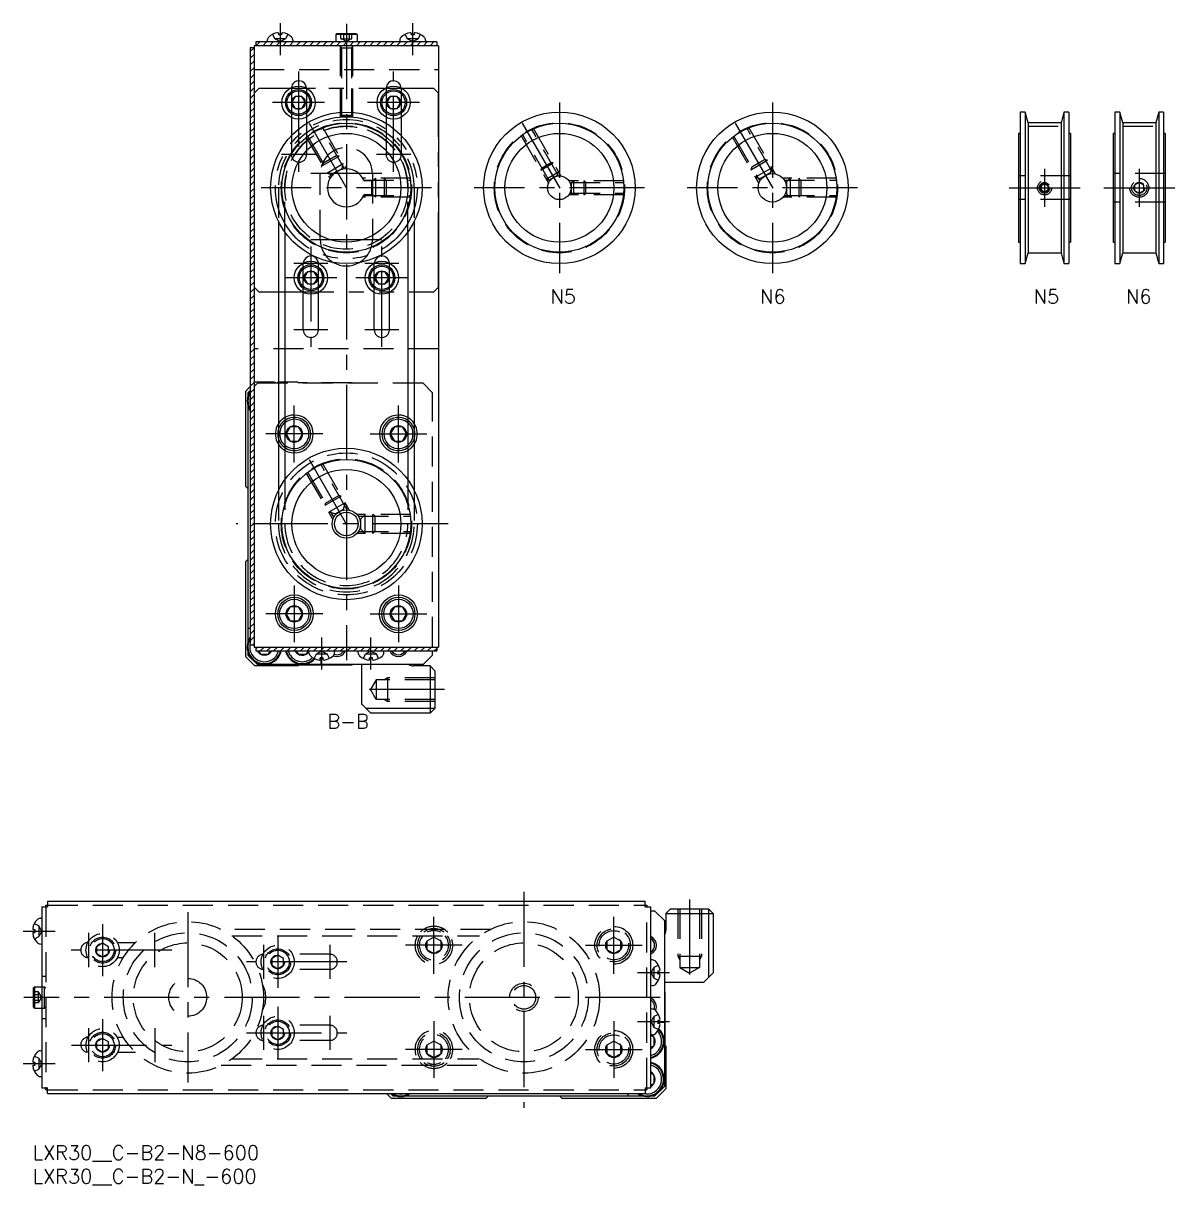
# Model space of a CAD drawing. Extents: x -2 to 917, y -8 to 279.
# Drawn here: x -2 to 241.3, y -8.3 to 237.1 of the extents above; entities that cross this region are included whole.
import ezdxf

# ---------------------------------------------------------------- set-up
doc = ezdxf.new("R2010")
doc.units = 0
doc.header["$LTSCALE"] = 0.5
for name, pattern in [('CENTER', [50.8, 31.75, -6.35, 6.35, -6.35]), ('DASHED', [19.05, 12.7, -6.35]), ('PHANTOM', [63.5, 31.75, -6.35, 6.35, -6.35, 6.35, -6.35])]:
    doc.linetypes.add(name, pattern=pattern)
for name, color, linetype in [('MSM_CENTER', 1, 'CENTER'), ('MSM_CONTINUOUS', 7, 'CONTINUOUS'), ('MSM_DASHED', 4, 'DASHED'), ('MSM_IMAGINARY', 6, 'PHANTOM'), ('MSM_NARROW', 5, 'CONTINUOUS'), ('MSM_PART_NUMBER', 7, 'CONTINUOUS')]:
    doc.layers.add(name, color=color, linetype=linetype)
doc.styles.get("Standard").update_dxf_attribs({"font": 'txt.shx', "height": 3, "bigfont": 'bigfont.shx'})

# ---------------------------------------------------------------- blocks, each defined once
blk = doc.blocks.new('*U2')
at = {"layer": 'MSM_PART_NUMBER'}
blk.add_text('LXR30__C-B2-N8-600', height=3, dxfattribs=at).set_placement((0, -3))
blk = doc.blocks.new('*U3')
at = {"layer": 'MSM_PART_NUMBER'}
blk.add_text('LXR30__C-B2-N_-600', height=3, dxfattribs=at).set_placement((0, -8))
blk = doc.blocks.new('*U4')
at = {"layer": 'MSM_PART_NUMBER'}
blk.add_text('N5', height=3, dxfattribs=at).set_placement((109.36, 177.84))
blk = doc.blocks.new('*U5')
at = {"layer": 'MSM_PART_NUMBER'}
blk.add_text('N6', height=3, dxfattribs=at).set_placement((153.63, 177.84))
blk = doc.blocks.new('*U6')
at = {"layer": 'MSM_PART_NUMBER'}
blk.add_text('N5', height=3, dxfattribs=at).set_placement((211.44, 177.84))
blk = doc.blocks.new('*U7')
at = {"layer": 'MSM_PART_NUMBER'}
blk.add_text('N6', height=3, dxfattribs=at).set_placement((230.94, 177.84))

msp = doc.modelspace()

# ---------------------------------------------------------------- linework, layer by layer
at = {"layer": 'MSM_CENTER'}
for p, q in [((52.26, 237.06), (52.26, 230.3)), ((66.26, 236.9), (66.26, 102.5)), ((80.26, 237.06), (80.26, 230.3)), ((56.15, 226.9), (56.15, 205.7)), ((76.24, 205.7), (76.24, 226.9)), ((59.77, 223.3), (52.57, 223.3)), ((79.86, 223.3), (72.66, 223.3)), ((61.65, 220.3), (50.65, 220.3)), ((81.74, 220.3), (70.74, 220.3)), ((111.26, 220.3), (111.26, 184.3)), ((156.26, 220.3), (156.26, 184.3)), ((58.39, 215.94), (67.26, 200.57)), ((103.39, 215.94), (112.26, 200.57)), ((148.39, 215.94), (157.26, 200.57)), ((59.77, 209.3), (52.57, 209.3)), ((79.86, 209.3), (72.66, 209.3)), ((213.76, 206.3), (213.76, 198.3)), ((233.76, 206.3), (233.76, 198.3)), ((73.76, 205.3), (58.76, 205.3)), ((84.26, 202.3), (48.26, 202.3)), ((129.26, 202.3), (93.26, 202.3)), ((174.26, 202.3), (138.26, 202.3)), ((206.26, 202.3), (221.26, 202.3)), ((226.26, 202.3), (241.26, 202.3)), ((73.76, 191.3), (58.76, 191.3)), ((58.76, 189.9), (58.76, 168.7)), ((73.76, 168.7), (73.76, 189.9)), ((62.38, 186.3), (55.18, 186.3)), ((77.38, 186.3), (70.18, 186.3)), ((64.26, 183.3), (53.26, 183.3)), ((79.26, 183.3), (68.26, 183.3)), ((62.38, 172.3), (55.18, 172.3)), ((77.38, 172.3), (70.18, 172.3)), ((55.26, 144.3), (55.26, 156.3)), ((77.26, 144.3), (77.26, 156.3)), ((61.26, 150.3), (49.26, 150.3)), ((71.26, 150.3), (83.26, 150.3)), ((58.39, 144.94), (67.26, 129.57)), ((87.76, 131.3), (42.96, 131.3)), ((55.26, 118.3), (55.26, 106.3)), ((77.26, 118.3), (77.26, 106.3)), ((61.26, 112.3), (49.26, 112.3)), ((71.26, 112.3), (83.26, 112.3)), ((61.06, 100.54), (61.06, 107.3)), ((71.46, 100.54), (71.46, 107.3)), ((86.96, 96.3), (69.37, 96.3)), ((103.76, 53.6), (103.76, 8)), ((138.76, 52), (138.76, 34.41)), ((32.76, 49.3), (32.76, 13.3)), ((14.76, 46.78), (14.76, 35.78)), ((84.76, 36.3), (84.76, 48.3)), ((122.76, 36.3), (122.76, 48.3)), ((-2, 45.3), (4.76, 45.3)), ((11.76, 44.9), (11.76, 37.7)), ((25.76, 44.9), (25.76, 37.7)), ((51.76, 44.3), (51.76, 33.3)), ((48.76, 42.42), (48.76, 35.22)), ((62.76, 42.42), (62.76, 35.22)), ((90.76, 42.3), (78.76, 42.3)), ((116.76, 42.3), (128.76, 42.3)), ((29.36, 41.28), (8.16, 41.28)), ((66.36, 38.8), (45.16, 38.8)), ((134.52, 36.5), (127.76, 36.5)), ((132.56, 31.3), (-1.84, 31.3)), ((48.76, 27.42), (48.76, 20.22)), ((51.76, 29.3), (51.76, 18.3)), ((62.76, 27.42), (62.76, 20.22)), ((11.77, 24.81), (11.77, 17.61)), ((14.76, 26.69), (14.76, 15.69)), ((25.77, 24.81), (25.77, 17.61)), ((84.76, 26.3), (84.76, 14.3)), ((122.76, 26.3), (122.76, 14.3)), ((134.52, 26.1), (127.76, 26.1)), ((45.16, 23.8), (66.36, 23.8)), ((8.17, 21.19), (29.37, 21.19)), ((90.76, 20.3), (78.76, 20.3)), ((116.76, 20.3), (128.76, 20.3)), ((-2, 17.3), (4.76, 17.3))]:
    msp.add_line(p, q, dxfattribs=at)
at = {"layer": 'MSM_CONTINUOUS'}
for p, q in [((85.36, 233.1), (47.16, 233.1)), ((47.16, 233.1), (47.16, 232.3)), ((49.55, 233.5), (49.51, 233.1)), ((51.93, 234.98), (51.95, 234.6)), ((52.58, 234.6), (51.95, 234.6)), ((52.59, 234.98), (52.58, 234.6)), ((54.98, 233.5), (55.01, 233.1)), ((64.01, 234.65), (64.26, 234.9)), ((64.01, 234.65), (64.01, 233.1)), ((68.51, 234.65), (64.01, 234.65)), ((64.26, 234.9), (68.26, 234.9)), ((68.26, 234.9), (68.51, 234.65)), ((68.51, 234.65), (68.51, 233.1)), ((77.55, 233.5), (77.51, 233.1)), ((79.93, 234.98), (79.95, 234.6)), ((80.58, 234.6), (79.95, 234.6)), ((80.59, 234.98), (80.58, 234.6)), ((82.98, 233.5), (83.01, 233.1)), ((85.36, 233.1), (85.36, 232.3)), ((45.96, 231.9), (46.76, 231.9)), ((45.96, 231.9), (45.96, 105.7)), ((46.76, 232.3), (46.76, 105.3)), ((85.76, 232.3), (46.76, 232.3)), ((85.76, 232.3), (85.76, 105.3)), ((55.43, 221.55), (54.71, 220.3)), ((56.87, 221.55), (55.43, 221.55)), ((57.59, 220.3), (56.87, 221.55)), ((75.52, 221.55), (74.8, 220.3)), ((76.96, 221.55), (75.52, 221.55)), ((77.69, 220.3), (76.96, 221.55)), ((54.71, 220.3), (55.43, 219.05)), ((55.43, 219.05), (56.87, 219.05)), ((56.87, 219.05), (57.59, 220.3)), ((74.8, 220.3), (75.52, 219.05)), ((75.52, 219.05), (76.96, 219.05)), ((76.96, 219.05), (77.69, 220.3)), ((54.66, 217.13), (54.66, 213.32)), ((57.86, 217.25), (57.86, 215.92)), ((74.66, 217.18), (74.66, 215.92)), ((77.86, 217.2), (77.86, 213.32)), ((209.66, 218.3), (208.62, 218.3)), ((208.62, 218.3), (208.62, 186.3)), ((209.66, 218.3), (209.66, 186.3)), ((210.26, 216.05), (209.66, 218.3)), ((210.26, 216.05), (210.26, 188.55)), ((217.26, 216.05), (210.26, 216.05)), ((217.86, 218.3), (217.26, 216.05)), ((217.26, 216.05), (217.26, 188.55)), ((218.9, 218.3), (217.86, 218.3)), ((217.86, 218.3), (217.86, 186.3)), ((218.9, 218.3), (218.9, 186.3)), ((228.62, 218.3), (228.62, 186.3)), ((229.66, 218.3), (228.62, 218.3)), ((229.66, 218.3), (229.66, 186.3)), ((230.26, 216.05), (229.66, 218.3)), ((237.26, 216.05), (230.26, 216.05)), ((230.26, 216.05), (230.26, 188.55)), ((237.86, 218.3), (237.26, 216.05)), ((237.26, 216.05), (237.26, 188.55)), ((237.86, 218.3), (237.86, 186.3)), ((238.9, 218.3), (237.86, 218.3)), ((238.9, 218.3), (238.9, 186.3)), ((208.26, 213.8), (208.26, 190.8)), ((208.62, 213.8), (208.26, 213.8)), ((219.26, 213.8), (218.9, 213.8)), ((219.26, 213.8), (219.26, 190.8)), ((228.26, 213.8), (228.26, 190.8)), ((228.62, 213.8), (228.26, 213.8)), ((239.26, 213.8), (238.9, 213.8)), ((239.26, 213.8), (239.26, 190.8)), ((71.66, 203.8), (69.97, 203.8)), ((71.66, 200.8), (71.66, 203.8)), ((71.66, 200.8), (69.97, 200.8)), ((51.91, 195.23), (51.91, 138.37)), ((80.61, 195.23), (80.61, 138.37)), ((53.27, 192.96), (53.27, 140.64)), ((79.25, 192.96), (79.25, 140.64)), ((208.26, 190.8), (208.62, 190.8)), ((218.9, 190.8), (219.26, 190.8)), ((228.26, 190.8), (228.62, 190.8)), ((238.9, 190.8), (239.26, 190.8)), ((209.66, 186.3), (210.26, 188.55)), ((210.26, 188.55), (217.26, 188.55)), ((217.26, 188.55), (217.86, 186.3)), ((229.66, 186.3), (230.26, 188.55)), ((230.26, 188.55), (237.26, 188.55)), ((237.26, 188.55), (237.86, 186.3)), ((58.04, 184.55), (57.32, 183.3)), ((59.48, 184.55), (58.04, 184.55)), ((60.2, 183.3), (59.48, 184.55)), ((73.04, 184.55), (72.32, 183.3)), ((74.48, 184.55), (73.04, 184.55)), ((75.2, 183.3), (74.48, 184.55)), ((208.62, 186.3), (209.66, 186.3)), ((217.86, 186.3), (218.9, 186.3)), ((228.62, 186.3), (229.66, 186.3)), ((237.86, 186.3), (238.9, 186.3)), ((57.32, 183.3), (58.04, 182.05)), ((58.04, 182.05), (59.48, 182.05)), ((59.48, 182.05), (60.2, 183.3)), ((72.32, 183.3), (73.04, 182.05)), ((73.04, 182.05), (74.48, 182.05)), ((74.48, 182.05), (75.2, 183.3)), ((57.16, 172.3), (57.16, 180.19)), ((60.36, 172.3), (60.36, 180.19)), ((72.16, 172.3), (72.16, 180.19)), ((75.36, 172.3), (75.36, 180.19)), ((44.96, 159.3), (45.96, 160.3)), ((45.46, 159), (45.96, 159.5)), ((44.96, 159.3), (44.96, 139.3)), ((45.46, 159), (45.46, 158.34)), ((45.46, 156.26), (45.46, 106.34)), ((54.4, 151.8), (53.53, 150.3)), ((53.53, 150.3), (54.4, 148.8)), ((56.13, 151.8), (54.4, 151.8)), ((56.99, 150.3), (56.13, 151.8)), ((56.13, 148.8), (56.99, 150.3)), ((76.4, 151.8), (75.53, 150.3)), ((75.53, 150.3), (76.4, 148.8)), ((78.13, 151.8), (76.4, 151.8)), ((78.99, 150.3), (78.13, 151.8)), ((78.13, 148.8), (78.99, 150.3)), ((54.4, 148.8), (56.13, 148.8)), ((76.4, 148.8), (78.13, 148.8)), ((44.96, 139.3), (45.46, 138.8)), ((44.96, 123.3), (45.46, 123.8)), ((44.96, 123.3), (44.96, 103.3)), ((54.4, 113.8), (53.53, 112.3)), ((56.13, 113.8), (54.4, 113.8)), ((56.99, 112.3), (56.13, 113.8)), ((76.4, 113.8), (75.53, 112.3)), ((78.13, 113.8), (76.4, 113.8)), ((78.99, 112.3), (78.13, 113.8)), ((53.53, 112.3), (54.4, 110.8)), ((54.4, 110.8), (56.13, 110.8)), ((56.13, 110.8), (56.99, 112.3)), ((75.53, 112.3), (76.4, 110.8)), ((76.4, 110.8), (78.13, 110.8)), ((78.13, 110.8), (78.99, 112.3)), ((45.46, 109.3), (45.96, 109.3)), ((46.76, 105.7), (45.96, 105.7)), ((46.96, 101.3), (44.96, 103.3)), ((45.46, 104.26), (45.46, 103.6)), ((45.46, 103.6), (47.46, 101.6)), ((46.76, 105.3), (85.76, 105.3)), ((47.16, 105.3), (47.16, 104.5)), ((47.16, 104.5), (85.36, 104.5)), ((47.69, 104.5), (48.1, 103.8)), ((48.1, 103.8), (49.83, 103.8)), ((49.83, 103.8), (50.23, 104.5)), ((55.69, 104.5), (56.1, 103.8)), ((56.1, 103.8), (57.83, 103.8)), ((57.83, 103.8), (58.23, 104.5)), ((58.35, 104.1), (58.31, 104.5)), ((63.78, 104.1), (63.81, 104.5)), ((68.75, 104.1), (68.71, 104.5)), ((74.18, 104.1), (74.21, 104.5)), ((84.46, 103.6), (82.46, 101.6)), ((84.46, 103.6), (84.46, 104.5)), ((85.36, 105.3), (85.36, 104.5)), ((55.96, 101.3), (46.96, 101.3)), ((82.46, 101.6), (47.46, 101.6)), ((55.96, 101.3), (56.16, 101.5)), ((67.46, 101.5), (56.16, 101.5)), ((60.73, 102.62), (60.75, 103)), ((61.38, 103), (60.75, 103)), ((60.96, 101.6), (60.96, 103)), ((61.39, 102.62), (61.38, 103)), ((67.56, 101.6), (67.46, 101.5)), ((69.46, 101.6), (69.46, 93.3)), ((71.13, 102.62), (71.15, 103)), ((71.78, 103), (71.15, 103)), ((71.79, 102.62), (71.78, 103)), ((83.96, 101.3), (80.46, 101.3)), ((83.96, 101.3), (83.96, 91.3)), ((83.96, 101.3), (84.96, 100.3)), ((84.96, 100.3), (84.96, 92.3)), ((69.46, 93.3), (71.46, 91.3)), ((84.96, 92.3), (70.46, 92.3)), ((83.96, 91.3), (71.46, 91.3)), ((84.96, 92.3), (83.96, 91.3)), ((3.16, 51.6), (129.36, 51.6)), ((3.16, 51.6), (3.16, 50.4)), ((129.36, 50.4), (129.36, 51.6)), ((1.96, 50.4), (1.96, 12.2)), ((1.96, 50.4), (3.16, 50.4)), ((2.76, 50.8), (3.16, 50.8)), ((2.76, 50.4), (2.76, 50.8)), ((129.36, 50.8), (129.76, 50.8)), ((129.36, 50.4), (130.56, 50.4)), ((129.76, 50.8), (129.76, 50.4)), ((130.56, 12.2), (130.56, 50.4)), ((131.46, 49.5), (130.56, 49.5)), ((131.46, 49.5), (133.46, 47.5)), ((133.76, 49), (134.76, 50)), ((134.76, 50), (142.76, 50)), ((142.76, 50), (142.76, 35.5)), ((142.76, 50), (143.76, 49)), ((1.56, 48.01), (1.96, 48.05)), ((133.46, 47.5), (133.46, 12.5)), ((133.76, 49), (143.76, 49)), ((133.76, 49), (133.76, 45.5)), ((143.76, 49), (143.76, 36.5)), ((0.09, 45.63), (0.46, 45.62)), ((0.09, 44.97), (0.46, 44.98)), ((0.46, 45.62), (0.46, 44.98)), ((1.56, 42.59), (1.96, 42.55)), ((130.96, 39.21), (130.56, 39.25)), ((132.44, 36.83), (132.06, 36.82)), ((132.06, 36.82), (132.06, 36.18)), ((132.44, 36.17), (132.06, 36.18)), ((133.46, 34.5), (141.76, 34.5)), ((141.76, 34.5), (143.76, 36.5)), ((0.16, 33.3), (0.41, 33.55)), ((0.16, 29.3), (0.16, 33.3)), ((0.41, 33.55), (0.41, 29.05)), ((0.41, 33.55), (1.96, 33.55)), ((130.96, 33.79), (130.56, 33.75)), ((133.46, 32.6), (133.56, 32.5)), ((133.56, 32.5), (133.56, 21.2)), ((0.41, 29.05), (0.16, 29.3)), ((0.41, 29.05), (1.96, 29.05)), ((130.96, 28.81), (130.56, 28.85)), ((132.44, 26.43), (132.06, 26.42)), ((132.06, 26.42), (132.06, 25.78)), ((133.46, 26), (132.06, 26)), ((132.44, 25.77), (132.06, 25.78)), ((130.96, 23.39), (130.56, 23.35)), ((131.26, 22.87), (130.56, 23.27)), ((131.26, 21.13), (131.26, 22.87)), ((1.56, 20.01), (1.96, 20.05)), ((130.56, 20.73), (131.26, 21.13)), ((133.76, 21), (133.56, 21.2)), ((133.76, 21), (133.76, 12)), ((0.09, 17.63), (0.46, 17.62)), ((0.46, 17.62), (0.46, 16.98)), ((0.09, 16.97), (0.46, 16.98)), ((131.26, 14.87), (130.56, 15.27)), ((131.26, 13.13), (131.26, 14.87)), ((1.56, 14.59), (1.96, 14.55)), ((130.56, 12.73), (131.26, 13.13)), ((131.46, 10.5), (133.46, 12.5)), ((1.96, 12.2), (3.16, 12.2)), ((2.76, 11.8), (2.76, 12.2)), ((2.76, 11.8), (3.16, 11.8)), ((3.16, 11), (3.16, 12.2)), ((3.16, 11), (129.36, 11)), ((75.76, 10), (74.76, 11)), ((76.06, 10.5), (75.56, 11)), ((75.76, 10), (95.76, 10)), ((76.06, 10.5), (76.73, 10.5)), ((78.8, 10.5), (128.73, 10.5)), ((95.76, 10), (96.26, 10.5)), ((111.76, 10), (111.26, 10.5)), ((111.76, 10), (131.76, 10)), ((125.76, 10.5), (125.76, 11)), ((129.36, 12.2), (130.56, 12.2)), ((129.36, 12.2), (129.36, 11)), ((129.36, 11.8), (129.76, 11.8)), ((129.76, 12.2), (129.76, 11.8)), ((130.8, 10.5), (131.46, 10.5)), ((133.76, 12), (131.76, 10))]:
    msp.add_line(p, q, dxfattribs=at)
for centre, radius in [((56.15, 220.3), 3.5), ((76.24, 220.3), 3.5), ((56.15, 220.3), 2.75), ((56.15, 220.3), 2.45), ((56.15, 220.3), 1.44), ((76.24, 220.3), 2.75), ((76.24, 220.3), 2.45), ((76.24, 220.3), 1.44), ((66.26, 202.3), 16), ((66.26, 202.3), 13.62), ((111.26, 202.3), 16), ((111.26, 202.3), 13.62), ((156.26, 202.3), 16), ((156.26, 202.3), 13.62), ((66.26, 202.3), 11.5), ((111.26, 202.3), 11.5), ((156.26, 202.3), 11.5), ((111.26, 202.3), 2.5), ((156.26, 202.3), 3), ((58.76, 183.3), 3.5), ((73.76, 183.3), 3.5), ((58.76, 183.3), 2.75), ((58.76, 183.3), 2.45), ((58.76, 183.3), 1.44), ((73.76, 183.3), 2.75), ((73.76, 183.3), 2.45), ((73.76, 183.3), 1.44), ((55.26, 150.3), 1.73), ((77.26, 150.3), 1.73), ((66.26, 131.3), 16), ((66.26, 131.3), 13.62), ((66.26, 131.3), 11.5), ((66.26, 131.3), 3), ((66.26, 131.3), 2.5), ((55.26, 112.3), 4), ((55.26, 112.3), 3.5), ((55.26, 112.3), 3.1), ((77.26, 112.3), 4), ((77.26, 112.3), 3.5), ((77.26, 112.3), 3.1), ((55.26, 112.3), 1.73), ((77.26, 112.3), 1.73)]:
    msp.add_circle(centre, radius, dxfattribs=at)
for centre, radius, start, end in [((50.54, 233.42), 1, 133.4267, 175), ((52.26, 231.6), 3.5, 98.5396, 133.4267), ((51.73, 234.78), 0.284, 44.1872, 87.0617), ((52.8, 234.78), 0.284, 92.9383, 135.8128), ((52.26, 231.6), 3.5, 46.5733, 81.4604), ((53.98, 233.42), 1, 5, 46.5733), ((78.54, 233.42), 1, 133.4267, 175), ((80.26, 231.6), 3.5, 98.5396, 133.4267), ((79.73, 234.78), 0.284, 44.1872, 87.0617), ((80.8, 234.78), 0.284, 92.9383, 135.8128), ((80.26, 231.6), 3.5, 46.5733, 81.4604), ((81.98, 233.42), 1, 5, 46.5733), ((56.26, 223.3), 1.6, 1.8912, 173.8055), ((76.26, 223.3), 1.6, 3.7614, 175.5224), ((66.26, 202.3), 4, 22.0243, 337.9757), ((58.76, 186.3), 1.6, 4.1217, 175.8783), ((66.26, 191.3), 5.5, 239.963, 300.037), ((73.76, 186.3), 1.6, 4.1217, 175.8783), ((58.76, 172.3), 1.6, 180, 0), ((73.76, 172.3), 1.6, 180, 0), ((48.96, 157.3), 3.65, 145.2778, 214.7222), ((48.96, 157.3), 3.5, 148.9979, 211.0021), ((48.96, 157.3), 3.1, 165.4089, 194.5911), ((55.26, 150.3), 4, 133.4325, 226.5675), ((55.26, 150.3), 3.5, 141.7868, 218.2132), ((55.26, 150.3), 4, 240.1653, 119.8347), ((55.26, 150.3), 3.5, 235.3493, 124.6507), ((55.26, 150.3), 3.1, 230.0637, 129.9363), ((77.26, 150.3), 4, 60.1653, 299.8347), ((77.26, 150.3), 3.5, 55.3493, 304.6507), ((77.26, 150.3), 3.1, 50.0637, 309.9363), ((77.26, 150.3), 4, 313.4325, 46.5675), ((77.26, 150.3), 3.5, 321.7868, 38.2132), ((55.26, 150.3), 3.1, 152.5107, 207.4893), ((77.26, 150.3), 3.1, 332.5107, 27.4893), ((48.96, 105.3), 3.65, 145.2778, 347.3392), ((48.96, 105.3), 3.5, 148.9979, 346.787), ((48.96, 105.3), 3.1, 165.4089, 345.0448), ((48.96, 105.3), 1.73, 207.5085, 332.4915), ((56.96, 105.3), 3.65, 192.6608, 316.9242), ((56.96, 105.3), 3.5, 193.213, 316.1435), ((56.96, 105.3), 3.1, 194.9552, 314.3332), ((56.96, 105.3), 1.73, 207.5085, 322.4079), ((59.34, 104.18), 1, 185, 226.5733), ((61.06, 106), 3.5, 226.5733, 261.4604), ((61.06, 106), 3.5, 278.5396, 313.4267), ((62.78, 104.18), 1, 313.4267, 355), ((64.26, 105.3), 1.62, 249.5512, 330.4276), ((69.74, 104.18), 1, 185, 226.5733), ((71.46, 106), 3.5, 226.5733, 261.4604), ((71.46, 106), 3.5, 278.5396, 313.4267), ((73.18, 104.18), 1, 313.4267, 355), ((77.26, 105.3), 1.62, 209.5724, 330.4276), ((60.53, 102.82), 0.284, 272.9383, 315.8128), ((61.6, 102.82), 0.284, 224.1872, 267.0617), ((70.93, 102.82), 0.284, 272.9383, 315.8128), ((72, 102.82), 0.284, 224.1872, 267.0617), ((80.46, 103.3), 2, 238.2117, 270), ((3.46, 45.3), 3.5, 136.5733, 171.4604), ((1.65, 47.02), 1, 95, 136.5733), ((0.28, 45.83), 0.284, 182.9383, 225.8128), ((0.28, 44.77), 0.284, 134.1872, 177.0617), ((3.46, 45.3), 3.5, 188.5396, 223.4267), ((131.76, 45.5), 2, 328.2117, 0), ((1.65, 43.58), 1, 223.4267, 265), ((129.76, 42.3), 1.62, 299.5724, 60.4276), ((130.88, 38.22), 1, 43.4267, 85), ((129.06, 36.5), 3.5, 8.5396, 43.4267), ((132.24, 37.03), 0.284, 314.1872, 357.0617), ((129.06, 36.5), 3.5, 316.5733, 351.4604), ((132.24, 35.97), 0.284, 2.9383, 45.8128), ((130.88, 34.78), 1, 275, 316.5733), ((129.76, 29.3), 1.62, 339.5512, 60.4276), ((130.88, 27.82), 1, 43.4267, 85), ((129.06, 26.1), 3.5, 8.5396, 43.4267), ((129.76, 22), 3.65, 282.6608, 46.9242), ((129.06, 26.1), 3.5, 316.5733, 351.4604), ((132.24, 26.63), 0.284, 314.1872, 357.0617), ((132.24, 25.57), 0.284, 2.9383, 45.8128), ((129.76, 22), 3.5, 283.213, 46.1435), ((129.76, 22), 3.1, 284.9552, 44.3332), ((129.76, 22), 1.73, 297.5085, 52.4079), ((130.88, 24.38), 1, 275, 316.5733), ((3.46, 17.3), 3.5, 136.5733, 171.4604), ((1.65, 19.02), 1, 95, 136.5733), ((0.28, 17.83), 0.284, 182.9383, 225.8128), ((129.76, 14), 3.65, 235.2778, 77.3392), ((129.76, 14), 3.5, 238.9979, 76.787), ((0.28, 16.77), 0.284, 134.1872, 177.0617), ((3.46, 17.3), 3.5, 188.5396, 223.4267), ((1.65, 15.58), 1, 223.4267, 265), ((129.76, 14), 3.1, 255.4089, 75.0448), ((129.76, 14), 1.73, 297.5085, 62.4915), ((77.76, 14), 3.65, 235.2778, 304.7222), ((77.76, 14), 3.5, 238.9979, 301.0021), ((77.76, 14), 3.1, 255.4089, 284.5911)]:
    msp.add_arc(centre, radius, start, end, dxfattribs=at)
at = {"layer": 'MSM_DASHED'}
for p, q in [((50.65, 234.71), (51.12, 233.77)), ((52.26, 233.17), (51.12, 233.77)), ((53.41, 233.77), (51.12, 233.77)), ((52.26, 233.17), (53.41, 233.77)), ((53.87, 234.71), (53.41, 233.77)), ((65.11, 233.8), (65.11, 234.9)), ((65.11, 233.8), (67.42, 233.8)), ((66.26, 233.22), (65.26, 233.8)), ((65.68, 234.9), (65.68, 233.8)), ((67.26, 233.8), (66.26, 233.22)), ((66.84, 234.9), (66.84, 233.8)), ((67.42, 233.8), (67.42, 234.9)), ((78.65, 234.71), (79.12, 233.77)), ((80.26, 233.17), (79.12, 233.77)), ((81.41, 233.77), (79.12, 233.77)), ((80.26, 233.17), (81.41, 233.77)), ((81.87, 234.71), (81.41, 233.77)), ((64.95, 232.25), (65.2, 231.81)), ((64.96, 232.2), (64.96, 217.54)), ((67.56, 231.81), (64.96, 231.81)), ((65.2, 231.81), (65.2, 217.3)), ((67.57, 232.25), (67.32, 231.81)), ((67.32, 231.81), (67.32, 217.3)), ((67.56, 232.2), (67.56, 217.54)), ((46.76, 227.3), (85.76, 227.3)), ((54.66, 223.3), (54.66, 217.13)), ((57.86, 223.3), (57.86, 217.25)), ((74.66, 223.3), (74.66, 217.18)), ((77.86, 223.3), (77.86, 217.2)), ((57.86, 215.92), (57.86, 209.3)), ((67.56, 217.54), (64.96, 217.54)), ((65.2, 217.3), (64.96, 217.54)), ((67.32, 217.3), (65.2, 217.3)), ((67.32, 217.3), (67.56, 217.54)), ((74.66, 215.92), (74.66, 209.3)), ((65.84, 206.28), (60.84, 214.94)), ((61.19, 215.08), (66.26, 206.3)), ((109.17, 203.67), (103.44, 213.61)), ((111.11, 204.8), (105.38, 214.73)), ((105.73, 214.89), (111.56, 204.78)), ((156.4, 205.3), (150.84, 214.94)), ((151.19, 215.08), (156.88, 205.24)), ((210.26, 215.29), (217.26, 215.29)), ((230.26, 215.29), (237.26, 215.29)), ((54.66, 213.32), (54.66, 209.3)), ((57.73, 213.08), (62.8, 204.3)), ((58.03, 213.31), (63.03, 204.66)), ((77.86, 213.32), (77.86, 209.3)), ((103.13, 213.39), (108.96, 203.28)), ((147.73, 213.08), (153.41, 203.24)), ((148.03, 213.31), (153.6, 203.68)), ((61.24, 206.99), (64.71, 208.99)), ((61.4, 207.58), (64.12, 209.15)), ((64.71, 208.99), (64.12, 209.15)), ((61.4, 207.58), (61.24, 206.99)), ((62.15, 205.41), (65.62, 207.41)), ((63.18, 205.14), (65.34, 206.39)), ((65.34, 206.39), (65.62, 207.41)), ((107.37, 206.05), (109.96, 207.55)), ((107.48, 206.47), (107.37, 206.05)), ((107.48, 206.47), (109.54, 207.66)), ((109.96, 207.55), (109.54, 207.66)), ((151.74, 206.12), (155.21, 208.12)), ((151.9, 206.71), (151.74, 206.12)), ((151.9, 206.71), (154.62, 208.28)), ((152.65, 204.55), (156.12, 206.55)), ((155.21, 208.12), (154.62, 208.28)), ((155.84, 205.52), (156.12, 206.55)), ((60.76, 191.3), (60.76, 205.3)), ((62.15, 205.41), (63.18, 205.14)), ((79.86, 204.3), (69.73, 204.3)), ((69.92, 203.92), (79.92, 203.92)), ((72.41, 204.3), (71.66, 203.55)), ((71.76, 205.3), (71.76, 191.3)), ((72.41, 204.3), (72.41, 200.3)), ((74.66, 203.87), (74.23, 204.3)), ((74.23, 204.3), (74.23, 200.3)), ((74.66, 203.87), (74.66, 200.73)), ((108.46, 204.15), (111.06, 205.65)), ((108.46, 204.15), (109.15, 203.97)), ((109.15, 203.97), (110.88, 204.97)), ((110.88, 204.97), (111.06, 205.65)), ((124.86, 203.8), (113.26, 203.8)), ((114.26, 203.8), (113.76, 203.3)), ((114.26, 203.8), (114.26, 200.8)), ((116.76, 203.49), (116.45, 203.8)), ((116.45, 203.8), (116.45, 200.8)), ((152.65, 204.55), (153.68, 204.27)), ((153.68, 204.27), (155.84, 205.52)), ((169.86, 204.3), (158.5, 204.3)), ((158.79, 203.92), (169.92, 203.92)), ((160.01, 204.3), (159.26, 203.55)), ((160.01, 204.3), (160.01, 200.3)), ((162.26, 203.87), (161.83, 204.3)), ((161.83, 204.3), (161.83, 200.3)), ((162.26, 203.87), (162.26, 200.73)), ((219.26, 204.8), (208.26, 204.8)), ((239.26, 205.3), (228.26, 205.3)), ((51.91, 202.3), (51.91, 195.23)), ((53.27, 192.96), (53.27, 202.3)), ((71.66, 203.55), (71.66, 201.05)), ((79.25, 192.96), (79.25, 202.3)), ((80.61, 202.3), (80.61, 195.23)), ((113.5, 203.42), (124.92, 203.42)), ((113.76, 203.3), (113.76, 201.3)), ((113.76, 201.3), (114.26, 200.8)), ((116.76, 203.49), (116.76, 201.11)), ((159.26, 203.55), (159.26, 201.05)), ((213.76, 203.17), (213.01, 202.73)), ((213.01, 202.73), (213.01, 201.87)), ((213.01, 201.87), (213.76, 201.43)), ((214.51, 202.73), (213.76, 203.17)), ((213.76, 201.43), (214.51, 201.87)), ((214.51, 201.87), (214.51, 202.73)), ((233.76, 203.45), (232.76, 202.88)), ((232.76, 202.88), (232.76, 201.72)), ((232.76, 201.72), (233.76, 201.15)), ((234.76, 202.88), (233.76, 203.45)), ((233.76, 201.15), (234.76, 201.72)), ((234.76, 201.72), (234.76, 202.88)), ((79.86, 200.3), (69.73, 200.3)), ((69.92, 200.68), (79.92, 200.68)), ((71.66, 201.05), (72.41, 200.3)), ((74.23, 200.3), (74.66, 200.73)), ((124.86, 200.8), (113.26, 200.8)), ((113.5, 201.18), (124.92, 201.18)), ((116.45, 200.8), (116.76, 201.11)), ((169.86, 200.3), (158.5, 200.3)), ((158.79, 200.68), (169.92, 200.68)), ((159.26, 201.05), (160.01, 200.3)), ((161.83, 200.3), (162.26, 200.73)), ((219.26, 199.8), (208.26, 199.8)), ((239.26, 199.3), (228.26, 199.3)), ((57.16, 180.19), (57.16, 186.3)), ((60.36, 180.19), (60.36, 186.3)), ((72.16, 180.19), (72.16, 186.3)), ((75.36, 180.19), (75.36, 186.3)), ((85.76, 168.3), (46.76, 168.3)), ((46.76, 161.1), (46.96, 161.3)), ((46.76, 160.3), (47.46, 161)), ((46.96, 161.3), (51.06, 161.3)), ((82.46, 161), (47.46, 161)), ((51.86, 161.3), (55.96, 161.3)), ((55.96, 161.3), (56.16, 161.1)), ((67.46, 161.1), (56.16, 161.1)), ((67.46, 161.1), (67.56, 161)), ((82.46, 161), (84.46, 159)), ((84.46, 105.3), (84.46, 159)), ((58.03, 142.31), (63.6, 132.68)), ((66.4, 134.3), (60.84, 143.94)), ((61.19, 144.08), (66.88, 134.24)), ((53.27, 140.64), (53.27, 131.3)), ((57.73, 142.08), (63.41, 132.24)), ((79.25, 140.64), (79.25, 131.3)), ((51.91, 138.37), (51.91, 131.3)), ((80.61, 138.37), (80.61, 131.3)), ((65.18, 137.17), (61.72, 135.17)), ((61.86, 135.69), (61.72, 135.17)), ((61.86, 135.69), (64.67, 137.31)), ((65.99, 135.76), (62.53, 133.76)), ((65.18, 137.17), (64.67, 137.31)), ((65.63, 134.4), (65.99, 135.76)), ((63.9, 133.4), (62.53, 133.76)), ((63.9, 133.4), (65.63, 134.4)), ((79.86, 133.3), (68.5, 133.3)), ((68.79, 132.92), (79.92, 132.92)), ((69.26, 132.3), (70.26, 133.3)), ((70.26, 129.3), (70.26, 133.3)), ((71.88, 129.3), (71.88, 133.3)), ((72.26, 132.92), (71.88, 133.3)), ((72.26, 132.92), (72.26, 129.68)), ((69.26, 132.3), (69.26, 130.3)), ((69.26, 130.3), (70.26, 129.3)), ((79.86, 129.3), (68.5, 129.3)), ((68.79, 129.68), (79.92, 129.68)), ((71.88, 129.3), (72.26, 129.68)), ((59.45, 102.89), (59.92, 103.83)), ((61.06, 104.43), (59.92, 103.83)), ((59.92, 103.83), (62.21, 103.83)), ((61.06, 104.43), (62.21, 103.83)), ((62.67, 102.89), (62.21, 103.83)), ((69.85, 102.89), (70.32, 103.83)), ((71.46, 104.43), (70.32, 103.83)), ((70.32, 103.83), (72.61, 103.83)), ((71.46, 104.43), (72.61, 103.83)), ((73.07, 102.89), (72.61, 103.83)), ((72.56, 98.37), (71.37, 96.3)), ((84.96, 98.37), (72.56, 98.37)), ((72.56, 98.37), (72.56, 94.23)), ((74.96, 98.8), (74.21, 98.37)), ((84.96, 98.8), (74.96, 98.8)), ((74.96, 98.8), (74.96, 93.8)), ((72.56, 94.23), (71.37, 96.3)), ((84.96, 94.23), (72.56, 94.23)), ((74.96, 93.8), (74.21, 94.23)), ((84.96, 93.8), (74.96, 93.8)), ((2.76, 50.4), (2.76, 12.2)), ((3.16, 50.8), (129.36, 50.8)), ((129.76, 12.2), (129.76, 50.4)), ((136.26, 50), (136.26, 40)), ((136.69, 50), (136.69, 37.6)), ((140.83, 50), (140.83, 37.6)), ((141.26, 50), (141.26, 40)), ((0.35, 46.91), (1.29, 46.44)), ((1.9, 45.3), (1.29, 46.44)), ((1.29, 46.44), (1.29, 44.15)), ((1.9, 45.3), (1.29, 44.15)), ((96.69, 45.65), (39.83, 45.65)), ((42.1, 44.29), (94.42, 44.29)), ((0.35, 43.69), (1.29, 44.15)), ((14.76, 42.72), (13.51, 42)), ((13.51, 42), (13.51, 40.56)), ((16.01, 42), (14.76, 42.72)), ((16.01, 40.56), (16.01, 42)), ((17.86, 42.9), (21.74, 42.9)), ((84.76, 44.03), (83.26, 43.17)), ((83.26, 43.17), (83.26, 41.43)), ((86.26, 43.17), (84.76, 44.03)), ((86.26, 41.43), (86.26, 43.17)), ((122.76, 44.03), (121.26, 43.17)), ((121.26, 43.17), (121.26, 41.43)), ((124.26, 43.17), (122.76, 44.03)), ((124.26, 41.43), (124.26, 43.17)), ((13.51, 40.56), (14.76, 39.84)), ((14.76, 39.84), (16.01, 40.56)), ((17.88, 39.7), (19.14, 39.7)), ((51.76, 40.24), (50.51, 39.52)), ((50.51, 39.52), (50.51, 38.08)), ((53.01, 39.52), (51.76, 40.24)), ((53.01, 38.08), (53.01, 39.52)), ((62.76, 40.4), (54.87, 40.4)), ((83.26, 41.43), (84.76, 40.57)), ((84.76, 40.57), (86.26, 41.43)), ((121.26, 41.43), (122.76, 40.57)), ((122.76, 40.57), (124.26, 41.43)), ((136.26, 40), (141.26, 40)), ((136.26, 40), (136.69, 39.25)), ((141.26, 40), (140.83, 39.25)), ((50.51, 38.08), (51.76, 37.36)), ((51.76, 37.36), (53.01, 38.08)), ((62.76, 37.2), (54.87, 37.2)), ((130.63, 36.5), (131.24, 37.64)), ((132.17, 38.11), (131.24, 37.64)), ((131.24, 37.64), (131.24, 35.35)), ((136.69, 37.6), (140.83, 37.6)), ((136.69, 37.6), (138.76, 36.41)), ((140.83, 37.6), (138.76, 36.41)), ((1.96, 35.81), (2.76, 35.81)), ((130.63, 36.5), (131.24, 35.35)), ((132.17, 34.89), (131.24, 35.35)), ((1.26, 32.45), (0.16, 32.45)), ((1.26, 30.15), (1.26, 32.45)), ((1.26, 32.3), (1.84, 31.3)), ((1.96, 33.55), (2.51, 33.55)), ((2.51, 29.05), (2.51, 33.55)), ((2.51, 33.55), (2.76, 33.3)), ((0.16, 31.88), (1.26, 31.88)), ((0.16, 30.72), (1.26, 30.72)), ((1.26, 30.15), (0.16, 30.15)), ((1.84, 31.3), (1.26, 30.3)), ((1.96, 29.05), (2.51, 29.05)), ((2.76, 29.3), (2.51, 29.05)), ((130.63, 26.1), (131.24, 27.24)), ((132.17, 27.71), (131.24, 27.24)), ((131.24, 27.24), (131.24, 24.95)), ((2.76, 26.79), (1.96, 26.79)), ((51.76, 25.24), (50.51, 24.52)), ((53.01, 24.52), (51.76, 25.24)), ((62.76, 25.4), (54.87, 25.4)), ((130.63, 26.1), (131.24, 24.95)), ((132.17, 24.49), (131.24, 24.95)), ((14.76, 22.63), (13.51, 21.91)), ((16.01, 21.91), (14.76, 22.63)), ((17.81, 22.9), (19.14, 22.9)), ((50.51, 24.52), (50.51, 23.08)), ((50.51, 23.08), (51.76, 22.36)), ((51.76, 22.36), (53.01, 23.08)), ((53.01, 23.08), (53.01, 24.52)), ((62.76, 22.2), (54.87, 22.2)), ((13.51, 21.91), (13.51, 20.47)), ((13.51, 20.47), (14.76, 19.74)), ((14.76, 19.74), (16.01, 20.47)), ((16.01, 20.47), (16.01, 21.91)), ((17.93, 19.7), (21.74, 19.7)), ((84.76, 22.03), (83.26, 21.17)), ((83.26, 21.17), (83.26, 19.43)), ((86.26, 21.17), (84.76, 22.03)), ((86.26, 19.43), (86.26, 21.17)), ((122.76, 22.03), (121.26, 21.17)), ((121.26, 21.17), (121.26, 19.43)), ((124.26, 21.17), (122.76, 22.03)), ((124.26, 19.43), (124.26, 21.17)), ((0.35, 18.91), (1.29, 18.44)), ((1.29, 18.44), (1.29, 16.15)), ((1.9, 17.3), (1.29, 18.44)), ((1.9, 17.3), (1.29, 16.15)), ((42.1, 18.31), (94.42, 18.31)), ((83.26, 19.43), (84.76, 18.57)), ((84.76, 18.57), (86.26, 19.43)), ((121.26, 19.43), (122.76, 18.57)), ((122.76, 18.57), (124.26, 19.43)), ((0.35, 15.69), (1.29, 16.15)), ((39.83, 16.95), (96.69, 16.95)), ((3.16, 11.8), (129.36, 11.8))]:
    msp.add_line(p, q, dxfattribs=at)
for centre, radius in [((66.26, 202.3), 13.75), ((111.26, 202.3), 13.75), ((156.26, 202.3), 13.75), ((66.26, 202.3), 12.99), ((213.76, 202.3), 1.5), ((233.76, 202.3), 2), ((233.76, 202.3), 1.62), ((213.76, 202.3), 1.12), ((213.76, 202.3), 0.866), ((233.76, 202.3), 1.15), ((66.26, 131.3), 15), ((66.26, 131.3), 13.75), ((32.76, 31.3), 16), ((103.76, 31.3), 16), ((14.76, 41.28), 3.5), ((32.76, 31.3), 13.62), ((103.76, 31.3), 13.62), ((122.76, 42.3), 4), ((122.76, 42.3), 3.5), ((122.76, 42.3), 3.1), ((14.76, 41.28), 2.75), ((14.76, 41.28), 2.45), ((14.76, 41.28), 1.44), ((32.76, 31.3), 11.5), ((51.76, 38.8), 3.5), ((84.76, 42.3), 1.73), ((103.76, 31.3), 11.5), ((122.76, 42.3), 1.73), ((51.76, 38.8), 2.75), ((51.76, 38.8), 2.45), ((51.76, 38.8), 1.44), ((32.76, 31.3), 4), ((103.76, 31.3), 3), ((103.76, 31.3), 2.5), ((51.76, 23.8), 3.5), ((14.76, 21.19), 3.5), ((51.76, 23.8), 2.75), ((51.76, 23.8), 2.45), ((51.76, 23.8), 1.44), ((14.76, 21.19), 2.75), ((14.76, 21.19), 2.45), ((14.76, 21.19), 1.44), ((122.76, 20.3), 4), ((122.76, 20.3), 3.5), ((122.76, 20.3), 3.1), ((84.76, 20.3), 1.73), ((122.76, 20.3), 1.73)]:
    msp.add_circle(centre, radius, dxfattribs=at)
for centre, radius, start, end in [((64.86, 232.2), 0.1, 0, 90), ((67.66, 232.2), 0.1, 90, 180), ((56.26, 223.3), 1.6, 173.8055, 180), ((56.26, 223.3), 1.6, 0, 1.8912), ((76.26, 223.3), 1.6, 175.5224, 180), ((76.26, 223.3), 1.6, 0, 3.7614), ((66.26, 202.3), 14.35, 0, 180), ((66.26, 202.3), 12.99, 0, 180), ((56.26, 209.3), 1.6, 180, 0), ((66.26, 205.3), 5.5, 0, 180), ((76.26, 209.3), 1.6, 180, 0), ((66.26, 191.3), 5.5, 180, 239.963), ((66.26, 191.3), 5.5, 300.037, 0), ((58.76, 186.3), 1.6, 175.8783, 180), ((58.76, 186.3), 1.6, 0, 4.1217), ((73.76, 186.3), 1.6, 175.8783, 180), ((73.76, 186.3), 1.6, 0, 4.1217), ((51.46, 161.6), 0.5, 216.8699, 323.1301), ((55.26, 150.3), 4, 119.8347, 133.4325), ((55.26, 150.3), 3.5, 124.6507, 141.7868), ((55.26, 150.3), 3.1, 129.9363, 152.5107), ((77.26, 150.3), 4, 46.5675, 60.1653), ((77.26, 150.3), 3.5, 38.2132, 55.3493), ((77.26, 150.3), 3.1, 27.4893, 50.0637), ((55.26, 150.3), 3.1, 207.4893, 230.0637), ((55.26, 150.3), 3.5, 218.2132, 235.3493), ((55.26, 150.3), 4, 226.5675, 240.1653), ((77.26, 150.3), 3.1, 309.9363, 332.5107), ((77.26, 150.3), 3.5, 304.6507, 321.7868), ((77.26, 150.3), 4, 299.8347, 313.4325), ((66.26, 131.3), 14.35, 180, 0), ((66.26, 131.3), 12.99, 180, 0), ((84.76, 42.3), 4, 150.1653, 29.8347), ((84.76, 42.3), 3.5, 145.3493, 34.6507), ((84.76, 42.3), 3.1, 140.0637, 39.9363), ((84.76, 42.3), 4, 43.4325, 136.5675), ((84.76, 42.3), 3.5, 51.7868, 128.2132), ((84.76, 42.3), 3.1, 62.5107, 117.4893), ((11.76, 41.3), 1.6, 93.7614, 265.5224), ((48.76, 38.8), 1.6, 94.1217, 265.8783), ((62.76, 38.8), 1.6, 270, 90), ((43.76, 31.3), 5.5, 329.963, 30.037), ((48.76, 23.8), 1.6, 94.1217, 265.8783), ((62.76, 23.8), 1.6, 270, 90), ((11.76, 21.3), 1.6, 91.8912, 263.8055), ((84.76, 20.3), 4, 330.1653, 209.8347), ((84.76, 20.3), 3.5, 325.3493, 214.6507), ((84.76, 20.3), 3.1, 320.0637, 219.9363), ((84.76, 20.3), 4, 223.4325, 316.5675), ((84.76, 20.3), 3.5, 231.7868, 308.2132), ((84.76, 20.3), 3.1, 242.5107, 297.4893)]:
    msp.add_arc(centre, radius, start, end, dxfattribs=at)
at = {"layer": 'MSM_IMAGINARY'}
for p, q in [((47.76, 223.3), (46.76, 222.3)), ((84.76, 223.3), (47.76, 223.3)), ((64.96, 223.3), (64.96, 217.24)), ((65.2, 223.3), (65.2, 217.3)), ((67.32, 223.3), (67.32, 217.3)), ((67.56, 223.3), (67.56, 217.24)), ((85.76, 222.3), (84.76, 223.3)), ((46.76, 222.3), (46.76, 181.3)), ((85.76, 181.3), (85.76, 222.3)), ((46.76, 181.3), (47.76, 180.3)), ((47.76, 180.3), (84.76, 180.3)), ((85.76, 181.3), (84.76, 180.3))]:
    msp.add_line(p, q, dxfattribs=at)
msp.add_circle((66.26, 202.3), 15, dxfattribs=at)
at = {"layer": 'MSM_NARROW'}
for p, q in [((47.18, 232.3), (47.98, 233.1)), ((48.59, 232.3), (49.39, 233.1)), ((50.01, 232.3), (50.81, 233.1)), ((51.42, 232.3), (52.22, 233.1)), ((52.84, 232.3), (53.64, 233.1)), ((54.25, 232.3), (55.05, 233.1)), ((55.67, 232.3), (56.47, 233.1)), ((57.08, 232.3), (57.88, 233.1)), ((58.49, 232.3), (59.29, 233.1)), ((59.91, 232.3), (60.71, 233.1)), ((61.32, 232.3), (62.12, 233.1)), ((62.74, 232.3), (63.54, 233.1)), ((64.15, 232.3), (64.95, 233.1)), ((65.57, 232.3), (66.37, 233.1)), ((66.98, 232.3), (67.78, 233.1)), ((68.39, 232.3), (69.19, 233.1)), ((69.81, 232.3), (70.61, 233.1)), ((71.22, 232.3), (72.02, 233.1)), ((72.64, 232.3), (73.44, 233.1)), ((74.05, 232.3), (74.85, 233.1)), ((75.46, 232.3), (76.26, 233.1)), ((76.88, 232.3), (77.68, 233.1)), ((78.29, 232.3), (79.09, 233.1)), ((79.71, 232.3), (80.51, 233.1)), ((81.12, 232.3), (81.92, 233.1)), ((82.54, 232.3), (83.34, 233.1)), ((83.95, 232.3), (84.75, 233.1)), ((45.96, 231.08), (46.76, 231.88)), ((45.96, 229.67), (46.76, 230.47)), ((45.96, 228.25), (46.76, 229.05)), ((45.96, 226.84), (46.76, 227.64)), ((45.96, 225.42), (46.76, 226.22)), ((45.96, 224.01), (46.76, 224.81)), ((45.96, 222.6), (46.76, 223.4)), ((45.96, 221.18), (46.76, 221.98)), ((45.96, 219.77), (46.76, 220.57)), ((45.96, 218.35), (46.76, 219.15)), ((45.96, 216.94), (46.76, 217.74)), ((45.96, 215.52), (46.76, 216.32)), ((45.96, 214.11), (46.76, 214.91)), ((45.96, 212.7), (46.76, 213.5)), ((45.96, 211.28), (46.76, 212.08)), ((45.96, 209.87), (46.76, 210.67)), ((45.96, 208.45), (46.76, 209.25)), ((45.96, 207.04), (46.76, 207.84)), ((45.96, 205.63), (46.76, 206.43)), ((45.96, 204.21), (46.76, 205.01)), ((45.96, 202.8), (46.76, 203.6)), ((45.96, 201.38), (46.76, 202.18)), ((45.96, 199.97), (46.76, 200.77)), ((45.96, 198.55), (46.76, 199.35)), ((45.96, 197.14), (46.76, 197.94)), ((45.96, 195.73), (46.76, 196.53)), ((45.96, 194.31), (46.76, 195.11)), ((45.96, 192.9), (46.76, 193.7)), ((45.96, 191.48), (46.76, 192.28)), ((45.96, 190.07), (46.76, 190.87)), ((45.96, 188.65), (46.76, 189.45)), ((45.96, 187.24), (46.76, 188.04)), ((45.96, 185.83), (46.76, 186.63)), ((45.96, 184.41), (46.76, 185.21)), ((45.96, 183), (46.76, 183.8)), ((45.96, 181.58), (46.76, 182.38)), ((45.96, 180.17), (46.76, 180.97)), ((45.96, 178.75), (46.76, 179.55)), ((45.96, 177.34), (46.76, 178.14)), ((45.96, 175.93), (46.76, 176.73)), ((45.96, 174.51), (46.76, 175.31)), ((45.96, 173.1), (46.76, 173.9)), ((45.96, 171.68), (46.76, 172.48)), ((45.96, 170.27), (46.76, 171.07)), ((45.96, 168.86), (46.76, 169.66)), ((45.96, 167.44), (46.76, 168.24)), ((45.96, 166.03), (46.76, 166.83)), ((45.96, 164.61), (46.76, 165.41)), ((45.96, 163.2), (46.76, 164)), ((45.96, 161.78), (46.76, 162.58)), ((45.96, 160.37), (46.76, 161.17)), ((45.96, 158.96), (46.76, 159.76)), ((45.96, 157.54), (46.76, 158.34)), ((45.96, 156.13), (46.76, 156.93)), ((45.96, 154.71), (46.76, 155.51)), ((45.96, 153.3), (46.76, 154.1)), ((45.96, 151.88), (46.76, 152.68)), ((45.96, 150.47), (46.76, 151.27)), ((45.96, 149.06), (46.76, 149.86)), ((45.96, 147.64), (46.76, 148.44)), ((45.96, 146.23), (46.76, 147.03)), ((45.96, 144.81), (46.76, 145.61)), ((45.96, 143.4), (46.76, 144.2)), ((45.96, 141.99), (46.76, 142.79)), ((45.96, 140.57), (46.76, 141.37)), ((45.96, 139.16), (46.76, 139.96)), ((45.96, 137.74), (46.76, 138.54)), ((45.96, 136.33), (46.76, 137.13)), ((45.96, 134.91), (46.76, 135.71)), ((45.96, 133.5), (46.76, 134.3)), ((45.96, 132.09), (46.76, 132.89)), ((45.96, 130.67), (46.76, 131.47)), ((45.96, 129.26), (46.76, 130.06)), ((45.96, 127.84), (46.76, 128.64)), ((45.96, 126.43), (46.76, 127.23)), ((45.96, 125.01), (46.76, 125.81)), ((45.96, 123.6), (46.76, 124.4)), ((45.96, 122.19), (46.76, 122.99)), ((45.96, 120.77), (46.76, 121.57)), ((45.96, 119.36), (46.76, 120.16)), ((45.96, 117.94), (46.76, 118.74)), ((45.96, 116.53), (46.76, 117.33)), ((45.96, 115.12), (46.76, 115.92)), ((45.96, 113.7), (46.76, 114.5)), ((45.96, 112.29), (46.76, 113.09)), ((45.96, 110.87), (46.76, 111.67)), ((45.96, 109.46), (46.76, 110.26)), ((45.96, 108.04), (46.76, 108.84)), ((45.96, 106.63), (46.76, 107.43)), ((46.45, 105.7), (46.76, 106.02)), ((47.16, 105), (47.46, 105.3)), ((48.07, 104.5), (48.87, 105.3)), ((49.49, 104.5), (50.29, 105.3)), ((50.9, 104.5), (51.7, 105.3)), ((52.32, 104.5), (53.12, 105.3)), ((53.73, 104.5), (54.53, 105.3)), ((55.14, 104.5), (55.94, 105.3)), ((56.56, 104.5), (57.36, 105.3)), ((57.97, 104.5), (58.77, 105.3)), ((59.39, 104.5), (60.19, 105.3)), ((60.8, 104.5), (61.6, 105.3)), ((62.22, 104.5), (63.02, 105.3)), ((63.63, 104.5), (64.43, 105.3)), ((65.04, 104.5), (65.84, 105.3)), ((66.46, 104.5), (67.26, 105.3)), ((67.87, 104.5), (68.67, 105.3)), ((69.29, 104.5), (70.09, 105.3)), ((70.7, 104.5), (71.5, 105.3)), ((72.12, 104.5), (72.92, 105.3)), ((73.53, 104.5), (74.33, 105.3)), ((74.94, 104.5), (75.74, 105.3)), ((76.36, 104.5), (77.16, 105.3)), ((77.77, 104.5), (78.57, 105.3)), ((79.19, 104.5), (79.99, 105.3)), ((80.6, 104.5), (81.4, 105.3)), ((82.01, 104.5), (82.81, 105.3)), ((83.43, 104.5), (84.23, 105.3)), ((84.84, 104.5), (85.36, 105.02))]:
    msp.add_line(p, q, dxfattribs=at)
for centre, start, end in [((64.26, 105.3), 246.75, 336.4218), ((77.26, 105.3), 203.5782, 336.4218), ((129.76, 42.3), 293.5782, 66.4218), ((129.76, 29.3), 336.75, 66.4218)]:
    msp.add_arc(centre, 2, start, end, dxfattribs=at)

# ---------------------------------------------------------------- block references
at = {"layer": 'MSM_CONTINUOUS'}
for name in ['*U4', '*U5', '*U6', '*U7', '*U2', '*U3']:
    msp.add_blockref(name, (0, 0), dxfattribs=at)

# ---------------------------------------------------------------- texts
at = {"layer": 'MSM_PART_NUMBER'}
msp.add_text('B-B', height=3, dxfattribs=at).set_placement((62.26, 88.1))

doc.saveas('drawing.dxf')
